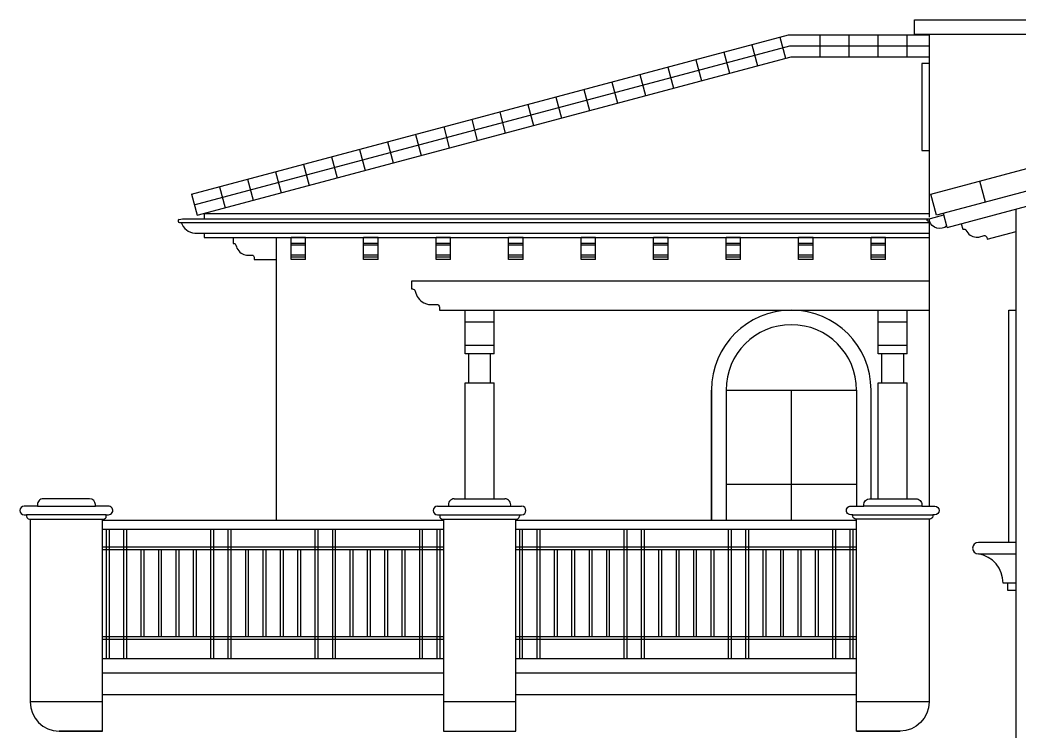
# Model space of a CAD drawing. Extents: x -34815 to 81416, y -425322 to 67478.
# Drawn here: x 43069 to 49959, y -294045 to -289145 of the extents above; entities that cross this region are included whole.
import ezdxf

# ---------------------------------------------------------------- set-up
doc = ezdxf.new("R2010")
doc.units = 0
doc.header["$LTSCALE"] = 1000
doc.header["$MEASUREMENT"] = 0
doc.layers.add('STAIR', color=4, linetype='Continuous')
doc.layers.add('WINDOW', color=4, linetype='Continuous')
doc.layers.add('WALL', color=2, linetype='Continuous', lineweight=25)

# ---------------------------------------------------------------- blocks, each defined once
blk = doc.blocks.new('dg')
for p, q in [((217265, 41201.9), (217173, 41226.6)), ((217283.2, 41197), (217265, 41201.9)), ((217279.3, 41182.5), (217272.8, 41184.3))]:
    blk.add_line(p, q)
for centre, radius, start, end in [((217201.4, 41207.3), 75, 229.32071, 342.13402), ((217281.3, 41189.8), 7.5, 255, 75)]:
    blk.add_arc(centre, radius, start, end)
blk = doc.blocks.new('REW')
at = {"layer": 'WINDOW'}
for p, q in [((-107663.7, 35915.1), (-107923.7, 35915.1)), ((-107923.7, 35835.1), (-107663.7, 35835.1)), ((-107753.7, 35635.1), (-107723.7, 35635.1)), ((-107723.7, 35635.1), (-107723.7, 35585.1)), ((-107723.7, 35635.1), (-107663.7, 35635.1)), ((-107723.7, 35585.1), (-107663.7, 35585.1)), ((-107663.7, 35585.1), (-107663.7, 35585.1))]:
    blk.add_line(p, q, dxfattribs=at)
for centre, radius, start, end in [((-107923.7, 35875.1), 40, 90, 270), ((-107953.7, 35637.3), 200, 359.3523, 81.37677)]:
    blk.add_arc(centre, radius, start, end, dxfattribs=at)
blk = doc.blocks.new('grty')
for p, q in [((37863.9, -75143.3), (37863.9, -76043.3)), ((37863.9, -76043.3), (37863.9, -75143.3)), ((37963.9, -75143.3), (37963.9, -76043.3)), ((38863.9, -75143.3), (38863.9, -75943.3)), ((38963.9, -75893.3), (38963.9, -75143.3))]:
    blk.add_line(p, q)
for radius in [550, 450]:
    blk.add_arc((38413.9, -75143.3), radius, 0, 180)
at = {"layer": 'WINDOW'}
for p, q in [((37963.9, -75143.3), (38863.9, -75143.3)), ((38413.9, -75143.3), (38413.9, -76043.3)), ((37963.9, -75792.8), (38863.9, -75792.8))]:
    blk.add_line(p, q, dxfattribs=at)
blk = doc.blocks.new('GERSTR')
at = {"layer": 'STAIR'}
for p, q in [((35064, -74093.3), (34964, -74093.3)), ((34964, -74243.3), (34964, -74093.3)), ((35064, -74133.3), (34964, -74133.3)), ((35064, -74243.3), (35064, -74093.3)), ((35064, -74145.1), (34964, -74145.1)), ((35064, -74213.3), (34964, -74213.3)), ((35064, -74228.3), (34964, -74228.3)), ((35064, -74243.3), (34964, -74243.3))]:
    blk.add_line(p, q, dxfattribs=at)

msp = doc.modelspace()

# ---------------------------------------------------------------- linework, layer by layer
for p, q in [((44251.8, -290345.9), (48369.1, -289248)), ((48369.1, -289248), (49338.7, -289248)), ((48588.7, -289398), (48588.7, -289248)), ((48788.7, -289398), (48788.7, -289248)), ((48988.7, -289398), (48988.7, -289248)), ((49188.7, -289398), (49188.7, -289248)), ((49338.7, -289245), (49338.7, -290504.8)), ((44271.1, -290418.4), (48378.9, -289323)), ((48116.7, -289315.3), (48155.4, -289460.2)), ((48309.9, -289263.8), (48348.6, -289408.7)), ((48378.9, -289323), (49338.7, -289323)), ((47923.5, -289366.8), (47962.1, -289511.8)), ((44290.4, -290490.9), (48388.7, -289398)), ((47730.2, -289418.4), (47768.9, -289563.3)), ((48388.7, -289398), (49338.7, -289398)), ((47343.7, -289521.4), (47382.4, -289666.4)), ((47537, -289469.9), (47575.6, -289614.8)), ((47150.5, -289573), (47189.1, -289717.9)), ((46957.2, -289624.5), (46995.9, -289769.4)), ((46570.7, -289727.6), (46609.4, -289872.5)), ((46764, -289676), (46802.6, -289821)), ((46377.5, -289779.1), (46416.1, -289924)), ((46184.2, -289830.6), (46222.9, -289975.6)), ((45797.7, -289933.7), (45836.4, -290078.6)), ((45991, -289882.2), (46029.6, -290027.1)), ((45604.5, -289985.2), (45643.1, -290130.2)), ((45411.2, -290036.8), (45449.9, -290181.7)), ((45024.8, -290139.8), (45063.4, -290284.8)), ((45218, -290088.3), (45256.6, -290233.2)), ((44831.5, -290191.4), (44870.2, -290336.3)), ((44638.3, -290242.9), (44676.9, -290387.8)), ((49728.5, -290400.4), (49689.7, -290255.5)), ((44251.8, -290345.9), (44290.4, -290490.9)), ((44445, -290294.4), (44483.7, -290439.4)), ((44338.7, -290478), (49338.7, -290478)), ((44165.9, -290520.7), (44190.3, -290515.2)), ((44168.5, -290540.3), (44180.7, -290540.3)), ((44190.3, -290515.2), (44338.7, -290515.2)), ((49338.7, -290520.3), (49338.7, -292495)), ((44275, -290615), (44338.7, -290615)), ((44838.7, -292595), (44838.7, -290645)), ((43188.7, -292495), (43588.7, -292495)), ((45948.7, -292495), (46528.7, -292495)), ((46063.7, -292445), (46413.7, -292445)), ((49288.7, -292495), (48888.7, -292495)), ((43663.7, -292555), (43113.7, -292555)), ((45948.7, -292555), (46528.7, -292555)), ((45963.7, -292555), (45963.7, -292565)), ((46513.7, -292555), (46513.7, -292565)), ((48813.7, -292555), (49363.7, -292555)), ((43138.7, -292585), (43638.7, -292585)), ((45983.7, -292585), (46493.7, -292585)), ((45988.7, -292585), (45988.7, -294045)), ((46488.7, -294045), (46488.7, -292585)), ((49338.7, -292585), (48838.7, -292585)), ((43638.7, -293545), (45988.7, -293545)), ((46488.7, -293545), (48838.7, -293545)), ((43638.7, -293645), (45988.7, -293645)), ((46488.7, -293645), (48838.7, -293645)), ((46488.7, -293845), (45988.7, -293845)), ((49338.7, -293845), (48838.7, -293845)), ((49338.7, -293845), (48838.7, -293845)), ((43638.7, -294045), (43338.7, -294045)), ((45988.7, -294045), (46488.7, -294045)), ((48838.7, -294045), (49138.7, -294045))]:
    msp.add_line(p, q)
msp.add_lwpolyline([(49238.7, -289145), (53738.7, -289145), (53738.7, -289245), (49238.7, -289245)], close=True)
for points in [[(44338.7, -290478), (44338.7, -290515.2)], [(44338.7, -290615), (44338.7, -290645), (49338.7, -290645)], [(45988.7, -293795), (43638.7, -293795)], [(48838.7, -293795), (46488.7, -293795)], [(43638.7, -293845), (43638.7, -293845), (43138.7, -293845)]]:
    msp.add_lwpolyline(points)
for points in [[(49561.1, -290548.7), (49571.4, -290587.4), (49575.9, -290586.2, -0.353065), (49593.1, -290593.8, 0.250624), (49662.9, -290642.2, 0.094114), (49681.5, -290640.8), (49717.6, -290631.2, -0.414214), (49736, -290641.8), (49739.9, -290656.3), (49938.7, -290603.3)], [(43288.7, -292445), (43228.7, -292445, 0.414214), (43188.7, -292485), (43188.7, -292495), (43098.7, -292495, 1), (43098.7, -292555), (43113.7, -292555), (43113.7, -292565, 0.414214), (43133.7, -292585), (43138.7, -292585), (43138.7, -293745), (43138.7, -293845, 0.414046), (43338.6, -294045), (43638.7, -294045), (43638.7, -292585), (43643.7, -292585, 0.41424), (43663.7, -292565), (43663.7, -292555), (43678.7, -292555, 1.047767), (43675.9, -292495), (43588.7, -292495), (43588.7, -292485, 0.414171), (43548.7, -292445), (43488.7, -292445), (43288.7, -292445)], [(49188.7, -292445), (49248.7, -292445, -0.414214), (49288.7, -292485), (49288.7, -292495), (49378.7, -292495, -1), (49378.7, -292555), (49363.7, -292555), (49363.7, -292565, -0.414214), (49343.7, -292585), (49338.7, -292585), (49338.7, -293745), (49338.7, -293845, -0.414046), (49138.8, -294045), (48838.7, -294045), (48838.7, -292585), (48833.7, -292585, -0.41424), (48813.7, -292565), (48813.7, -292555), (48798.7, -292555, -1.047767), (48801.5, -292495), (48888.7, -292495), (48888.7, -292485, -0.414171), (48928.7, -292445), (48988.7, -292445), (49188.7, -292445)]]:
    msp.add_lwpolyline(points, format="xyb")
for centre, radius, start, end in [((44168.5, -290530.3), 10, 105, 270.00456), ((44283.3, -290507.6), 107.7, 197.68963, 265.5622), ((45948.7, -292525), 30, 90, 270), ((46063.7, -292485), 40, 90, 194.47751), ((46413.7, -292485), 40, 345.52249, 90), ((46528.7, -292525), 30, 270, 90), ((45983.7, -292565), 20, 180, 270), ((46493.7, -292565), 20, 270, 0)]:
    msp.add_arc(centre, radius, start, end)
at = {"layer": 'STAIR'}
for p, q in [((44180.7, -290540.3), (49338.7, -290540.3)), ((44338.7, -290515.2), (49338.7, -290515.2)), ((44338.7, -290615), (49338.7, -290615)), ((46138.7, -291445), (46138.7, -291145)), ((46338.7, -291445), (46338.7, -291145)), ((48988.7, -291445), (48988.7, -291145)), ((49188.7, -291445), (49188.7, -291145)), ((46138.7, -291225), (46338.7, -291225)), ((48988.7, -291225), (49188.7, -291225)), ((46138.7, -291385), (46338.7, -291385)), ((48988.7, -291385), (49188.7, -291385)), ((46338.7, -291445), (46138.7, -291445)), ((46163.7, -291644.7), (46163.7, -291445)), ((46313.7, -291644.7), (46313.7, -291444.7)), ((49188.7, -291445), (48988.7, -291445)), ((49013.7, -291644.7), (49013.7, -291445)), ((49163.7, -291644.7), (49163.7, -291444.7)), ((46138.7, -292445), (46138.7, -291644.7)), ((46138.7, -291644.7), (46338.7, -291644.7)), ((46338.7, -292445), (46338.7, -291644.7)), ((48988.7, -292445), (48988.7, -291644.7)), ((48988.7, -291644.7), (49188.7, -291644.7)), ((49188.7, -292445), (49188.7, -291644.7)), ((45988.7, -292595), (43638.7, -292595)), ((48838.7, -292595), (46488.7, -292595)), ((43638.7, -292655), (45988.7, -292655)), ((43663.3, -292655), (43663.3, -293545)), ((43683.3, -292655), (43683.3, -293545)), ((43783.3, -292655), (43783.3, -293545)), ((43803.3, -292655), (43803.3, -293545)), ((44383.3, -292655), (44383.3, -293545)), ((44403.3, -292655), (44403.3, -293545)), ((44503.3, -292655), (44503.3, -293545)), ((44523.3, -292655), (44523.3, -293545)), ((45103.3, -292655), (45103.3, -293545)), ((45123.3, -292655), (45123.3, -293545)), ((45223.3, -292655), (45223.3, -293545)), ((45243.3, -292655), (45243.3, -293545)), ((45823.3, -292655), (45823.3, -293545)), ((45843.3, -292655), (45843.3, -293545)), ((45943.3, -292655), (45943.3, -293545)), ((45963.3, -292655), (45963.3, -293545)), ((46488.7, -292655), (48838.7, -292655)), ((46513.3, -292655), (46513.3, -293545)), ((46533.3, -292655), (46533.3, -293545)), ((46633.3, -292655), (46633.3, -293545)), ((46653.3, -292655), (46653.3, -293545)), ((47233.3, -292655), (47233.3, -293545)), ((47253.3, -292655), (47253.3, -293545)), ((47353.3, -292655), (47353.3, -293545)), ((47373.3, -292655), (47373.3, -293545)), ((47953.3, -292655), (47953.3, -293545)), ((47973.3, -292655), (47973.3, -293545)), ((48073.3, -292655), (48073.3, -293545)), ((48093.3, -292655), (48093.3, -293545)), ((48673.3, -292655), (48673.3, -293545)), ((48693.3, -292655), (48693.3, -293545)), ((48793.3, -292655), (48793.3, -293545)), ((48813.3, -292655), (48813.3, -293545)), ((43638.7, -292775), (45988.7, -292775)), ((43638.7, -292795), (45988.7, -292795)), ((43903.3, -292795), (43903.3, -293395)), ((43923.3, -292795), (43923.3, -293395)), ((44023.3, -292795), (44023.3, -293395)), ((44043.3, -292795), (44043.3, -293395)), ((44143.3, -292795), (44143.3, -293395)), ((44163.3, -292795), (44163.3, -293395)), ((44263.3, -292795), (44263.3, -293395)), ((44283.3, -292795), (44283.3, -293395)), ((44623.3, -292795), (44623.3, -293395)), ((44643.3, -292795), (44643.3, -293395)), ((44743.3, -292795), (44743.3, -293395)), ((44763.3, -292795), (44763.3, -293395)), ((44863.3, -292795), (44863.3, -293395)), ((44883.3, -292795), (44883.3, -293395)), ((44983.3, -292795), (44983.3, -293395)), ((45003.3, -292795), (45003.3, -293395)), ((45343.3, -292795), (45343.3, -293395)), ((45363.3, -292795), (45363.3, -293395)), ((45463.3, -292795), (45463.3, -293395)), ((45483.3, -292795), (45483.3, -293395)), ((45583.3, -292795), (45583.3, -293395)), ((45603.3, -292795), (45603.3, -293395)), ((45703.3, -292795), (45703.3, -293395)), ((45723.3, -292795), (45723.3, -293395)), ((46488.7, -292775), (48838.7, -292775)), ((46488.7, -292795), (48838.7, -292795)), ((46753.3, -292795), (46753.3, -293395)), ((46773.3, -292795), (46773.3, -293395)), ((46873.3, -292795), (46873.3, -293395)), ((46893.3, -292795), (46893.3, -293395)), ((46993.3, -292795), (46993.3, -293395)), ((47013.3, -292795), (47013.3, -293395)), ((47113.3, -292795), (47113.3, -293395)), ((47133.3, -292795), (47133.3, -293395)), ((47473.3, -292795), (47473.3, -293395)), ((47493.3, -292795), (47493.3, -293395)), ((47593.3, -292795), (47593.3, -293395)), ((47613.3, -292795), (47613.3, -293395)), ((47713.3, -292795), (47713.3, -293395)), ((47733.3, -292795), (47733.3, -293395)), ((47833.3, -292795), (47833.3, -293395)), ((47853.3, -292795), (47853.3, -293395)), ((48193.3, -292795), (48193.3, -293395)), ((48213.3, -292795), (48213.3, -293395)), ((48313.3, -292795), (48313.3, -293395)), ((48333.3, -292795), (48333.3, -293395)), ((48433.3, -292795), (48433.3, -293395)), ((48453.3, -292795), (48453.3, -293395)), ((48553.3, -292795), (48553.3, -293395)), ((48573.3, -292795), (48573.3, -293395)), ((45988.7, -293395), (43638.7, -293395)), ((45988.7, -293415), (43638.7, -293415)), ((48838.7, -293395), (46488.7, -293395)), ((48838.7, -293415), (46488.7, -293415))]:
    msp.add_line(p, q, dxfattribs=at)
for points in [[(44538.7, -290645), (44538.7, -290685), (44543.3, -290685, -0.353065), (44558, -290696.8, 0.250624), (44612.9, -290761.5, 0.094114), (44631.3, -290765), (44668.7, -290765, -0.414214), (44683.7, -290780), (44683.7, -290795), (44838.7, -290795)], [(49338.7, -290944.7), (45768.7, -290945), (45768.7, -290998.3), (45774.8, -290998.3, -0.353065), (45794.4, -291014.1, 0.217876), (45854.2, -291094.1, 0.078119), (45879.7, -291103.8, 0.046953), (45892.1, -291105), (45942.1, -291105, -0.414214), (45962.1, -291125), (45962.1, -291145), (49338.7, -291145)]]:
    msp.add_lwpolyline(points, format="xyb", dxfattribs=at)
at = {"layer": 'WALL'}
for p, q in [((49351.6, -290346.1), (53038.7, -289358.1)), ((53038.7, -289513.4), (49390.4, -290490.9)), ((49464.6, -290574.6), (53038.7, -289616.9)), ((49390.4, -290490.9), (49351.6, -290346.1)), ((49464.6, -290574.6), (49438.7, -290478)), ((49938.7, -299645), (49938.7, -290447.6))]:
    msp.add_line(p, q, dxfattribs=at)
at = {"layer": 'WINDOW'}
for points in [[(49338.7, -289445.3), (49288.7, -289445.3), (49288.7, -290045.3), (49338.7, -290045.3)], [(49888.7, -292745), (49888.7, -291145), (49938.7, -291145)]]:
    msp.add_lwpolyline(points, dxfattribs=at)

# ---------------------------------------------------------------- block references
at = {"xscale": -1}
msp.add_blockref('dg', (266614.3, -331714.2), dxfattribs=at)
for name, p in [('GERSTR', (9974.7, -216551.7)), ('GERSTR', (10474.7, -216551.7)), ('GERSTR', (10974.7, -216551.7)), ('GERSTR', (11474.7, -216551.7)), ('GERSTR', (11974.7, -216551.7)), ('GERSTR', (12474.7, -216551.7)), ('GERSTR', (12974.7, -216551.7)), ('GERSTR', (13474.7, -216551.7)), ('GERSTR', (13974.7, -216551.7)), ('grty', (9974.7, -216551.7))]:
    msp.add_blockref(name, p)
at = {"layer": 'WINDOW'}
msp.add_blockref('REW', (157602.5, -328660.1), dxfattribs=at)

doc.saveas('drawing.dxf')
